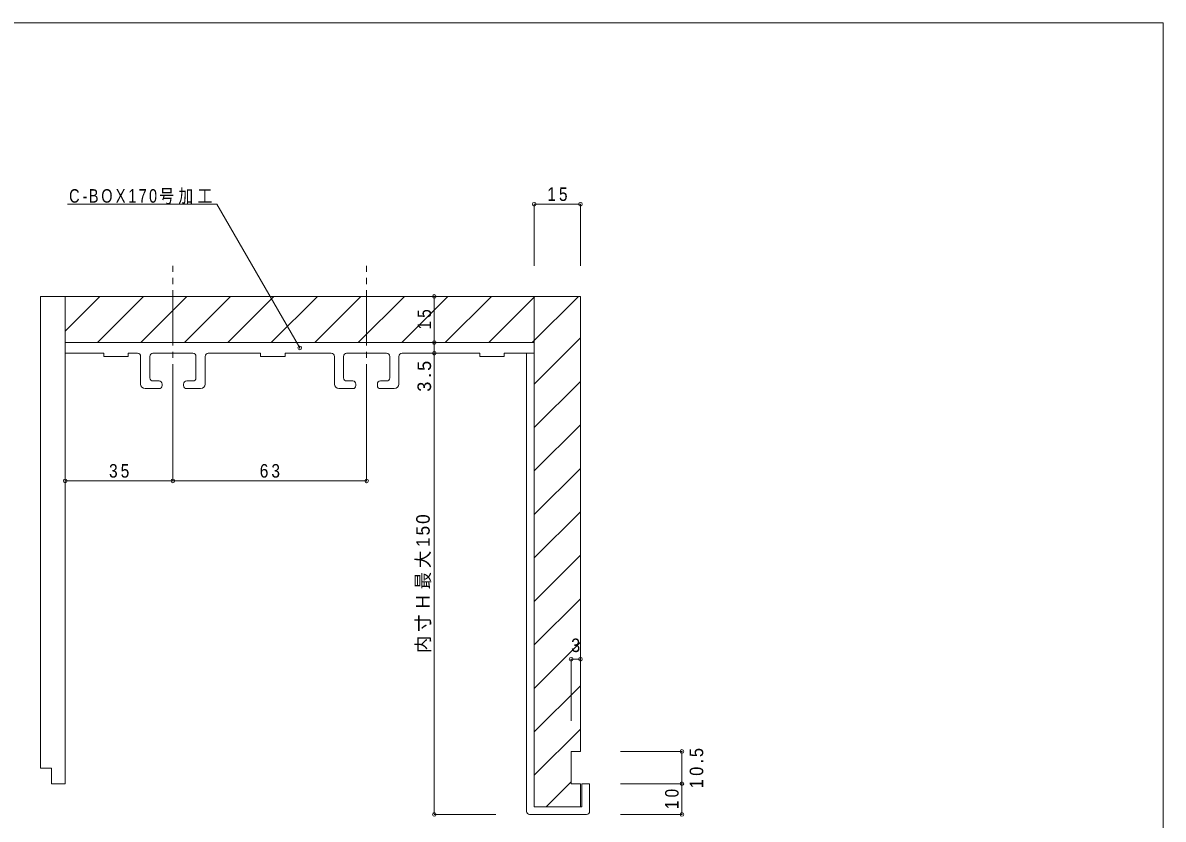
# Model space of a CAD drawing. Units: millimetres at full size, sheet at 1:2. Extents: x -659 to 282, y -195 to 195.
# Drawn here: x -88.8 to 282, y -64 to 195 of the extents above; entities that cross this region are included whole.
import ezdxf
from ezdxf.enums import TextEntityAlignment as Align

# ---------------------------------------------------------------- set-up
doc = ezdxf.new("R2010")
doc.units = ezdxf.units.MM
doc.header["$LTSCALE"] = 2
doc.header["$PDMODE"] = 32
doc.header["$PDSIZE"] = 1.2
doc.linetypes.add('CHAIN2', pattern=[12, 9, -1, 1, -1])
for name, color, linetype, lineweight in [('4-0_ＫＢ製品', 2, 'Continuous', 9), ('4-1_躯体', 3, 'Continuous', 9), ('4-2_ハッチ', 7, 'Continuous', 9), ('4-3_寸法', 4, 'Continuous', 9), ('4-4_引出線字', 4, 'Continuous', 9), ('4-8_他製品', 7, 'CHAIN2', 9), ('F-0_図面枠', 5, 'Continuous', 9)]:
    doc.layers.add(name, color=color, linetype=linetype, lineweight=lineweight)
doc.layers.add('4-5_文字', color=7, linetype='Continuous')
doc.styles.add('HGｺﾞｼｯｸM', font='')
doc.styles.get('HGｺﾞｼｯｸM').set_extended_font_data('HGｺﾞｼｯｸM')

msp = doc.modelspace()

# ---------------------------------------------------------------- linework, layer by layer
at = {"layer": '4-0_ＫＢ製品'}
for p, q in [((-83, 106), (-75, 106)), ((-83, 106), (-83, -47.5)), ((-75, 106), (-75, -52.5)), ((77.5, 91), (-75, 91)), ((77.5, 87.5), (77.5, 90.5)), ((-62.5, 87.5), (-75, 87.5)), ((-62.5, 86.5), (-62.5, 87.5)), ((-54.5, 86.5), (-62.5, 86.5)), ((-54.5, 87.5), (-54.5, 86.5)), ((-51.5, 87.5), (-54.5, 87.5)), ((-50.5, 86.5), (-50.5, 77.5)), ((-47.5, 79.5), (-47.5, 86.5)), ((-46.5, 87.5), (-33.5, 87.5)), ((-32.5, 79.5), (-32.5, 86.5)), ((-29.5, 77.5), (-29.5, 86.5)), ((-28.5, 87.5), (-11.5, 87.5)), ((-11.5, 86.5), (-11.5, 87.5)), ((-3.5, 86.5), (-11.5, 86.5)), ((-3.5, 87.5), (-3.5, 86.5)), ((11.5, 87.5), (-3.5, 87.5)), ((12.5, 86.5), (12.5, 77.5)), ((15.5, 86.5), (15.5, 79.5)), ((29.5, 87.5), (16.5, 87.5)), ((30.5, 79.5), (30.5, 86.5)), ((33.5, 86.5), (33.5, 77.5)), ((34.5, 87.5), (59.75, 87.5)), ((67.75, 87.5), (67.75, 86.5)), ((77.5, 87.5), (67.75, 87.5)), ((77.5, 87.5), (75, 87.5)), ((75, -61.5), (75, 87.5)), ((-44.5, 78.5), (-46.5, 78.5)), ((-35.5, 78.5), (-33.5, 78.5)), ((18.5, 78.5), (16.5, 78.5)), ((27.5, 78.5), (29.5, 78.5)), ((-44.5, 76), (-49, 76)), ((-43.5, 77), (-43.5, 77.5)), ((-36.5, 77), (-36.5, 77.5)), ((-35.5, 76), (-31, 76)), ((18.5, 76), (14, 76)), ((19.5, 77), (19.5, 77.5)), ((26.5, 77), (26.5, 77.5)), ((27.5, 76), (32, 76)), ((-79.5, -47.5), (-83, -47.5)), ((-79.5, -52.5), (-79.5, -47.5)), ((-79.5, -52.5), (-75, -52.5)), ((95.5, -52.5), (93, -52.5)), ((93, -60), (93, -52.5)), ((95.5, -61.5), (95.5, -52.5)), ((76, -62.5), (94.5, -62.5))]:
    msp.add_line(p, q, dxfattribs=at)
for points in [[(67.75, 86.5), (59.75, 86.5), (59.75, 87.5)], [(93, -60), (77.5, -60), (77.5, 87.5)]]:
    msp.add_lwpolyline(points, dxfattribs=at)
for centre, radius, start, end in [((-51.5, 86.5), 1, 0, 90), ((-51.5, 86.5), 1, 0, 90), ((-46.5, 86.5), 1, 90, 180), ((-46.5, 86.5), 1, 90, 180), ((-46.5, 86.5), 1, 90, 180), ((-33.5, 86.5), 1, 0, 90), ((-28.5, 86.5), 1, 90, 180), ((11.5, 86.5), 1, 0, 90), ((11.5, 86.5), 1, 0, 90), ((16.5, 86.5), 1, 90, 180), ((16.5, 86.5), 1, 90, 180), ((29.5, 86.5), 1, 0, 90), ((29.5, 86.5), 1, 0, 90), ((34.5, 86.5), 1, 90, 180), ((34.5, 86.5), 1, 90, 180), ((-46.5, 79.5), 1, 179.99998, 269.99998), ((-46.5, 79.5), 1, 180, 270), ((-44.5, 77.5), 1, 0, 90), ((-44.5, 77.5), 1, 0, 90), ((-35.5, 77.5), 1, 90, 180), ((-35.5, 77.5), 1, 90, 180), ((-35.5, 77.5), 1, 90, 180), ((-33.5, 79.5), 1, 270, 0), ((-33.5, 79.5), 1, 270, 0), ((-33.5, 79.5), 1, 270, 0), ((-33.5, 79.5), 1, 270, 0), ((-33.5, 79.5), 1, 270, 0), ((16.5, 79.5), 1, 179.99998, 269.99998), ((16.5, 79.5), 1, 180, 270), ((18.5, 77.5), 1, 0, 90), ((18.5, 77.5), 1, 0, 90), ((27.5, 77.5), 1, 90, 180), ((27.5, 77.5), 1, 90, 180), ((29.5, 79.5), 1, 270, 0), ((29.5, 79.5), 1, 270, 0), ((-49, 77.5), 1.5, 180, 270), ((-44.5, 77), 1, 270, 0), ((-44.5, 77), 1, 270, 0), ((-35.5, 77), 1, 180, 270), ((-35.5, 77), 1, 180, 270), ((-35.5, 77), 1, 180, 270), ((-35.5, 77), 1, 180, 270), ((-31, 77.5), 1.5, 270, 0), ((14, 77.5), 1.5, 180, 270), ((18.5, 77), 1, 270, 0), ((18.5, 77), 1, 270, 0), ((27.5, 77), 1, 180, 270), ((27.5, 77), 1, 180, 270), ((32, 77.5), 1.5, 270, 0), ((76, -61.5), 1, 180, 270), ((94.5, -61.5), 1, 270, 0)]:
    msp.add_arc(centre, radius, start, end, dxfattribs=at)
at = {"layer": '4-1_躯体'}
for p, q in [((92.5, 106), (-75, 106)), ((92.5, 106), (92.5, -42)), ((89.5, -52.5), (89.5, -42)), ((92.5, -42), (89.5, -42)), ((92.5, -52.5), (89.5, -52.5)), ((92.5, -60), (92.5, -52.5))]:
    msp.add_line(p, q, dxfattribs=at)
msp.add_lwpolyline([(92.5, -60), (77.5, -60), (77.5, 106)], dxfattribs=at)
at = {"layer": '4-2_ハッチ'}
for p, q in [((-75, 94.706), (-63.706, 106)), ((-64.563, 91), (-49.563, 106)), ((-50.421, 91), (-35.421, 106)), ((-36.279, 91), (-21.279, 106)), ((-22.137, 91), (-7.137, 106)), ((-7.995, 91), (7.005, 106)), ((6.147, 91), (21.147, 106)), ((20.289, 91), (35.289, 106)), ((34.431, 91), (49.431, 106)), ((48.574, 91), (63.574, 106)), ((62.716, 91), (77.716, 106)), ((76.858, 91), (91.858, 106)), ((77.5, 77.5), (92.5, 92.5)), ((77.5, 63.358), (92.5, 78.358)), ((77.5, 49.216), (92.5, 64.216)), ((77.5, 35.074), (92.5, 50.074)), ((77.5, 20.931), (92.5, 35.931)), ((77.5, 6.789), (92.5, 21.789)), ((77.5, -7.353), (92.5, 7.647)), ((77.5, -21.495), (92.5, -6.495)), ((77.5, -35.637), (92.5, -20.637)), ((77.5, -49.779), (92.5, -34.779)), ((81.421, -60), (89.5, -51.921))]:
    msp.add_line(p, q, dxfattribs=at)
at = {"layer": '4-3_寸法'}
for p, q in [((92.5, 136), (77.5, 136)), ((77.5, 136), (77.5, 116)), ((92.5, 136), (92.5, 116)), ((45, 91), (45, 106)), ((45, 87.5), (45, 91)), ((45, 87.5), (45, -62.5)), ((-40, 46), (-40, 66)), ((23, 46), (23, 66)), ((-75, 46), (-40, 46)), ((-40, 46), (23, 46)), ((89.5, -12), (92.5, -12)), ((89.5, -12), (89.5, -32)), ((125.5, -42), (105.5, -42)), ((125.5, -52.5), (125.5, -42)), ((125.5, -52.5), (105.5, -52.5)), ((125.5, -62.5), (125.5, -52.5)), ((45, -62.5), (65, -62.5)), ((125.5, -62.5), (105.5, -62.5))]:
    msp.add_line(p, q, dxfattribs=at)
for p in [(77.5, 136), (92.5, 136), (45, 106), (45, 91), (45, 87.5), (-75, 46), (-40, 46), (23, 46), (89.5, -12), (92.5, -12), (125.5, -42), (125.5, -52.5), (45, -62.5), (125.5, -62.5)]:
    msp.add_point(p, dxfattribs=at)
at = {"layer": '4-4_引出線字'}
for p in [(-74.226, 136), (1.25, 89.25)]:
    msp.add_line(p, (-25.741, 136), dxfattribs=at)
msp.add_point((1.25, 89.25), dxfattribs=at)
at = {"layer": '4-8_他製品'}
for p, q in [((-40, 66), (-40, 116)), ((23, 66), (23, 116))]:
    msp.add_line(p, q, dxfattribs=at)
at = {"layer": 'F-0_図面枠'}
for p, q in [((-282, 195), (282, 195)), ((282, 195), (282, -195))]:
    msp.add_line(p, q, dxfattribs=at)

# ---------------------------------------------------------------- texts
at = {"layer": '4-3_寸法', "color": 7, "style": 'HGｺﾞｼｯｸM', "width": 0.9}
msp.add_text('3', height=4.399, dxfattribs=at).set_placement((89.5, -11), align=Align.BOTTOM_LEFT)
at = {"layer": '4-3_寸法', "color": 7, "char_height": 4.399, "attachment_point": 7, "style": 'HGｺﾞｼｯｸM'}
for s, insert in [('\\T1.36;\\W0.85;15', (81.75, 137)), ('\\T1.36;\\W0.85;35', (-60.75, 47)), ('\\T1.36;\\W0.85;63', (-11.75, 47))]:
    msp.add_mtext(s, dxfattribs=dict(at, insert=insert))
at = {"layer": '4-3_寸法', "color": 7, "char_height": 4.399, "attachment_point": 7, "rotation": 90, "style": 'HGｺﾞｼｯｸM'}
for s, insert in [('\\T1.36;\\W0.85;15', (44, 95.25)), ('\\T1.38;3.5', (44, 75)), ('\\T1.21;\\W0.95;内寸Ｈ最大150', (44, -10)), ('\\T1.38;\\W0.9;10.5', (132.5, -54)), ('\\T1.36;\\W0.85;10', (124.5, -60.75))]:
    msp.add_mtext(s, dxfattribs=dict(at, insert=insert))
at = {"layer": '4-5_文字', "insert": (-73.741, 136), "char_height": 4.399, "attachment_point": 7, "style": 'HGｺﾞｼｯｸM'}
msp.add_mtext('\\T1.29;\\W0.8;C-BOX170号加工', dxfattribs=at)

doc.saveas('drawing.dxf')
